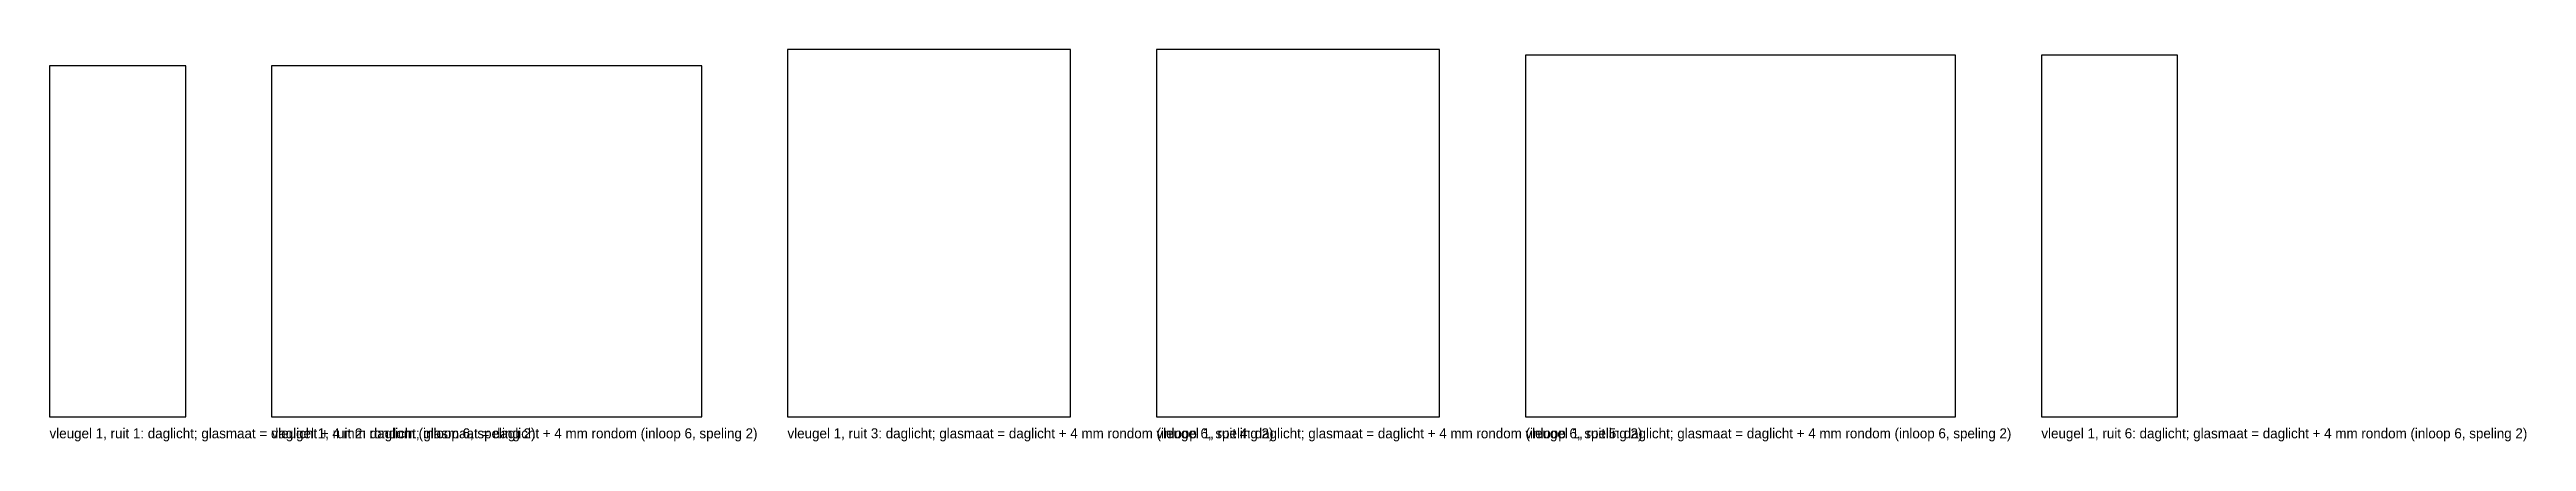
# Model space of a CAD drawing. Header units: millimetres. Extents: x 0 to 3464, y -34 to 513.
import ezdxf

# ---------------------------------------------------------------- set-up
doc = ezdxf.new("R2010")
doc.units = ezdxf.units.MM

msp = doc.modelspace()

# ---------------------------------------------------------------- linework, layer by layer
at = {"layer": 'DAGLICHT'}
for p, q in [((190.5, 490.03), (0, 490.03)), ((0, 490.03), (0, 0)), ((190.5, 0), (190.5, 490.03)), ((912, 490.03), (310.5, 490.03)), ((310.5, 490.03), (310.5, 0)), ((912, 0), (912, 490.03)), ((1428, 512.64), (1032, 512.64)), ((1032, 512.64), (1032, 0)), ((1428, 0), (1428, 512.64)), ((1944, 512.64), (1548, 512.64)), ((1548, 512.64), (1548, 0)), ((1944, 0), (1944, 512.64)), ((2665.5, 505.03), (2064, 505.03)), ((2064, 505.03), (2064, 0)), ((2665.5, 0), (2665.5, 505.03)), ((2976, 505.03), (2785.5, 505.03)), ((2785.5, 505.03), (2785.5, 0)), ((2976, 0), (2976, 505.03)), ((0, 0), (190.5, 0)), ((310.5, 0), (912, 0)), ((1032, 0), (1428, 0)), ((1548, 0), (1944, 0)), ((2064, 0), (2665.5, 0)), ((2785.5, 0), (2976, 0))]:
    msp.add_line(p, q, dxfattribs=at)

# ---------------------------------------------------------------- texts
at = {"layer": 'TEKST'}
for s, p in [('vleugel 1, ruit 1: daglicht; glasmaat = daglicht + 4 mm rondom (inloop 6, speling 2)', (0, -30)), ('vleugel 1, ruit 2: daglicht; glasmaat = daglicht + 4 mm rondom (inloop 6, speling 2)', (310.5, -30)), ('vleugel 1, ruit 3: daglicht; glasmaat = daglicht + 4 mm rondom (inloop 6, speling 2)', (1032, -30)), ('vleugel 1, ruit 4: daglicht; glasmaat = daglicht + 4 mm rondom (inloop 6, speling 2)', (1548, -30)), ('vleugel 1, ruit 5: daglicht; glasmaat = daglicht + 4 mm rondom (inloop 6, speling 2)', (2064, -30)), ('vleugel 1, ruit 6: daglicht; glasmaat = daglicht + 4 mm rondom (inloop 6, speling 2)', (2785.5, -30))]:
    msp.add_text(s, height=14, dxfattribs=at).set_placement(p)

doc.saveas('drawing.dxf')
